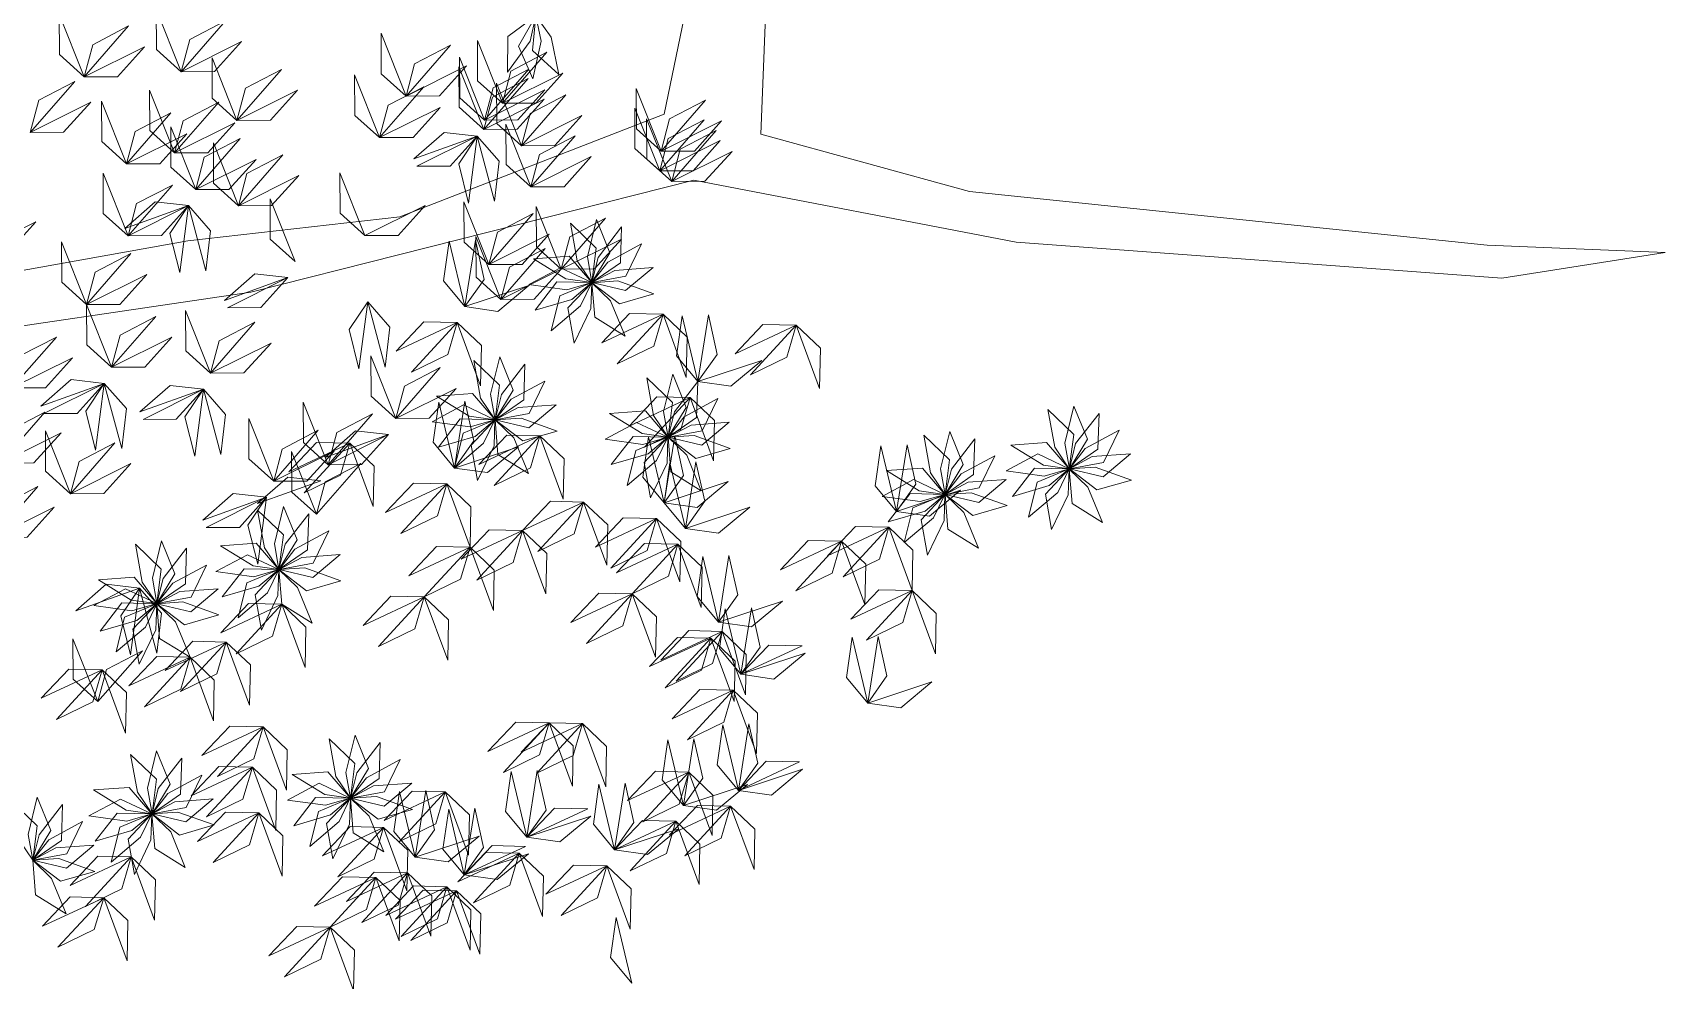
# Model space of a CAD drawing. Header units: millimetres. Extents: x 930 to 6336, y 2219 to 4338.
# Drawn here: x 4491.6 to 4636.7, y 4094.2 to 4178.4 of the extents above; entities that cross this region are included whole.
import ezdxf

# ---------------------------------------------------------------- set-up
doc = ezdxf.new("R2010")
doc.units = ezdxf.units.MM
doc.layers.add('piante', color=102, linetype='Continuous', lineweight=18)

msp = doc.modelspace()

# ---------------------------------------------------------------- linework, layer by layer
at = {"layer": 'piante', "linetype": 'Continuous', "lineweight": 0}
msp.add_lwpolyline([(4480.51, 4150.82), (4511, 4155.34), (4550.37, 4165.27), (4579, 4159.77), (4622.16, 4156.56), (4636.68, 4158.85), (4620.84, 4159.5), (4574.86, 4164.27), (4556.31, 4169.36), (4557.07, 4188.08), (4560.84, 4209.57), (4570.49, 4233.71), (4575.69, 4255.14), (4578.99, 4265.11), (4567.61, 4233.83), (4554.96, 4206.93), (4549.52, 4179.74), (4547.72, 4171.15), (4524.26, 4162.01), (4505.42, 4159.9), (4479.25, 4155.2)], dxfattribs=at)
at = {"layer": 'piante', "lineweight": 0}
for points in [[(4496.2, 4174.46), (4494, 4176.44), (4493.98, 4180.03), (4496.2, 4174.46)], [(4504.82, 4174.91), (4502.62, 4176.9), (4502.6, 4180.48), (4504.82, 4174.91)], [(4504.82, 4174.91), (4505.58, 4177.78), (4508.77, 4179.43), (4504.82, 4174.91)], [(4533.82, 4174.88), (4535.83, 4177.63), (4536.33, 4179.88), (4533.84, 4178.06), (4533.82, 4174.88)], [(4536.07, 4174.29), (4536.79, 4177.62), (4536.33, 4179.88), (4534.8, 4177.2), (4536.07, 4174.29)], [(4538.37, 4174.67), (4537.68, 4178), (4536.33, 4179.88), (4536.02, 4176.81), (4538.37, 4174.67)], [(4496.2, 4174.46), (4496.96, 4177.32), (4500.15, 4178.98), (4496.2, 4174.46)], [(4524.8, 4172.75), (4522.6, 4174.74), (4522.58, 4178.33), (4524.8, 4172.75)], [(4533.36, 4172.12), (4531.15, 4174.1), (4531.14, 4177.69), (4533.36, 4172.12)], [(4496.2, 4174.46), (4499.17, 4174.47), (4501.57, 4177.14), (4496.2, 4174.46)], [(4504.82, 4174.91), (4507.79, 4174.93), (4510.19, 4177.59), (4504.82, 4174.91)], [(4524.8, 4172.75), (4525.56, 4175.62), (4528.74, 4177.27), (4524.8, 4172.75)], [(4533.36, 4172.12), (4534.12, 4174.98), (4537.3, 4176.64), (4533.36, 4172.12)], [(4509.78, 4170.59), (4507.58, 4172.57), (4507.56, 4176.16), (4509.78, 4170.59)], [(4509.78, 4170.59), (4510.54, 4173.45), (4513.73, 4175.11), (4509.78, 4170.59)], [(4524.8, 4172.75), (4527.77, 4172.77), (4530.17, 4175.44), (4524.8, 4172.75)], [(4531.71, 4169.78), (4529.51, 4171.77), (4529.49, 4175.36), (4531.71, 4169.78)], [(4531.77, 4170.62), (4529.57, 4172.61), (4529.55, 4176.2), (4531.77, 4170.62)], [(4531.77, 4170.62), (4532.53, 4173.49), (4535.71, 4175.14), (4531.77, 4170.62)], [(4533.36, 4172.12), (4536.32, 4172.13), (4538.72, 4174.8), (4533.36, 4172.12)], [(4491.41, 4169.53), (4492.17, 4172.39), (4495.36, 4174.05), (4491.41, 4169.53)], [(4522.45, 4169.06), (4520.25, 4171.04), (4520.23, 4174.63), (4522.45, 4169.06)], [(4522.45, 4169.06), (4523.21, 4171.93), (4526.39, 4173.58), (4522.45, 4169.06)], [(4531.71, 4169.78), (4532.47, 4172.65), (4535.65, 4174.3), (4531.71, 4169.78)], [(4531.77, 4170.62), (4534.74, 4170.64), (4537.14, 4173.31), (4531.77, 4170.62)], [(4535.06, 4168.34), (4532.86, 4170.32), (4532.84, 4173.91), (4535.06, 4168.34)], [(4547.47, 4167.86), (4545.26, 4169.84), (4545.25, 4173.43), (4547.47, 4167.86)], [(4491.41, 4169.53), (4494.38, 4169.54), (4496.78, 4172.21), (4491.41, 4169.53)], [(4499.97, 4166.73), (4497.76, 4168.71), (4497.74, 4172.3), (4499.97, 4166.73)], [(4504.23, 4167.7), (4502.03, 4169.68), (4502.01, 4173.27), (4504.23, 4167.7)], [(4504.23, 4167.7), (4504.99, 4170.56), (4508.17, 4172.22), (4504.23, 4167.7)], [(4509.78, 4170.59), (4512.75, 4170.6), (4515.15, 4173.27), (4509.78, 4170.59)], [(4531.71, 4169.78), (4534.68, 4169.8), (4537.08, 4172.47), (4531.71, 4169.78)], [(4535.06, 4168.34), (4535.82, 4171.21), (4539, 4172.86), (4535.06, 4168.34)], [(4547.47, 4167.86), (4548.22, 4170.72), (4551.41, 4172.38), (4547.47, 4167.86)], [(4499.97, 4166.73), (4500.72, 4169.59), (4503.91, 4171.25), (4499.97, 4166.73)], [(4522.45, 4169.06), (4525.42, 4169.08), (4527.82, 4171.74), (4522.45, 4169.06)], [(4535.06, 4168.34), (4538.03, 4168.35), (4540.43, 4171.02), (4535.06, 4168.34)], [(4547.34, 4166.11), (4545.14, 4168.09), (4545.12, 4171.68), (4547.34, 4166.11)], [(4548.4, 4165.16), (4546.19, 4167.14), (4546.17, 4170.73), (4548.4, 4165.16)], [(4547.34, 4166.11), (4548.1, 4168.98), (4551.28, 4170.63), (4547.34, 4166.11)], [(4547.47, 4167.86), (4550.43, 4167.87), (4552.83, 4170.54), (4547.47, 4167.86)], [(4499.97, 4166.73), (4502.93, 4166.74), (4505.33, 4169.41), (4499.97, 4166.73)], [(4506.11, 4164.45), (4503.91, 4166.43), (4503.89, 4170.02), (4506.11, 4164.45)], [(4504.23, 4167.7), (4507.19, 4167.71), (4509.6, 4170.38), (4504.23, 4167.7)], [(4506.11, 4164.45), (4506.87, 4167.31), (4510.05, 4168.97), (4506.11, 4164.45)], [(4531.13, 4169.19), (4528.18, 4169.53), (4525.48, 4167.17), (4531.13, 4169.19)], [(4525.76, 4166.51), (4528.73, 4166.53), (4531.13, 4169.19), (4525.76, 4166.51)], [(4531.13, 4169.19), (4529.48, 4166.73), (4530.35, 4163.25), (4531.13, 4169.19)], [(4531.13, 4169.19), (4533.08, 4166.96), (4532.67, 4163.4), (4531.13, 4169.19)], [(4535.89, 4164.69), (4533.69, 4166.67), (4533.67, 4170.26), (4535.89, 4164.69)], [(4535.89, 4164.69), (4536.65, 4167.55), (4539.83, 4169.21), (4535.89, 4164.69)], [(4548.4, 4165.16), (4549.15, 4168.03), (4552.34, 4169.68), (4548.4, 4165.16)], [(4509.9, 4163.01), (4507.69, 4165), (4507.68, 4168.59), (4509.9, 4163.01)], [(4509.9, 4163.01), (4510.65, 4165.88), (4513.84, 4167.53), (4509.9, 4163.01)], [(4547.34, 4166.11), (4550.3, 4166.12), (4552.7, 4168.79), (4547.34, 4166.11)], [(4548.4, 4165.16), (4551.36, 4165.18), (4553.76, 4167.84), (4548.4, 4165.16)], [(4506.11, 4164.45), (4509.07, 4164.46), (4511.47, 4167.13), (4506.11, 4164.45)], [(4535.89, 4164.69), (4538.85, 4164.7), (4541.25, 4167.37), (4535.89, 4164.69)], [(4500.1, 4160.33), (4497.9, 4162.32), (4497.88, 4165.91), (4500.1, 4160.33)], [(4500.1, 4160.33), (4500.86, 4163.2), (4504.04, 4164.85), (4500.1, 4160.33)], [(4509.9, 4163.01), (4512.86, 4163.03), (4515.26, 4165.7), (4509.9, 4163.01)], [(4521.15, 4160.36), (4518.94, 4162.34), (4518.92, 4165.93), (4521.15, 4160.36)], [(4505.46, 4163.02), (4502.52, 4163.36), (4499.82, 4160.99), (4505.46, 4163.02)], [(4514.95, 4158.06), (4512.74, 4160.04), (4512.73, 4163.63), (4514.95, 4158.06)], [(4532.16, 4157.79), (4529.96, 4159.77), (4529.94, 4163.36), (4532.16, 4157.79)], [(4500.1, 4160.33), (4503.06, 4160.35), (4505.46, 4163.02), (4500.1, 4160.33)], [(4500.1, 4160.33), (4503.06, 4160.35), (4505.46, 4163.02), (4500.1, 4160.33)], [(4505.46, 4163.02), (4503.82, 4160.55), (4504.69, 4157.07), (4505.46, 4163.02)], [(4505.46, 4163.02), (4507.42, 4160.78), (4507.01, 4157.22), (4505.46, 4163.02)], [(4521.15, 4160.36), (4524.11, 4160.37), (4526.51, 4163.04), (4521.15, 4160.36)], [(4532.16, 4157.79), (4532.92, 4160.65), (4536.1, 4162.31), (4532.16, 4157.79)], [(4538.59, 4157.37), (4536.38, 4159.36), (4536.36, 4162.94), (4538.59, 4157.37)], [(4538.59, 4157.37), (4539.34, 4160.24), (4542.53, 4161.89), (4538.59, 4157.37)], [(4541.71, 4161.77), (4540.91, 4158.46), (4541.31, 4156.19), (4542.91, 4158.82), (4541.71, 4161.77)], [(4486.53, 4158.9), (4489.5, 4158.91), (4491.9, 4161.58), (4486.53, 4158.9)], [(4533.22, 4154.69), (4531.02, 4156.67), (4531, 4160.26), (4533.22, 4154.69)], [(4532.16, 4157.79), (4535.12, 4157.8), (4537.53, 4160.47), (4532.16, 4157.79)], [(4539.4, 4161.45), (4540.01, 4158.1), (4541.31, 4156.19), (4541.7, 4159.25), (4539.4, 4161.45)], [(4543.95, 4161.12), (4541.87, 4158.42), (4541.31, 4156.19), (4543.85, 4157.94), (4543.95, 4161.12)], [(4496.42, 4154.23), (4494.22, 4156.21), (4494.2, 4159.8), (4496.42, 4154.23)], [(4530.03, 4154.04), (4528.13, 4156.32), (4528.64, 4159.87), (4530.03, 4154.04)], [(4530.03, 4154.04), (4531.74, 4156.46), (4530.96, 4159.96), (4530.03, 4154.04)], [(4533.22, 4154.69), (4533.98, 4157.56), (4537.16, 4159.21), (4533.22, 4154.69)], [(4538.59, 4157.37), (4541.55, 4157.39), (4543.95, 4160.05), (4538.59, 4157.37)], [(4545.73, 4159.62), (4542.73, 4158), (4541.31, 4156.18), (4544.34, 4156.75), (4545.73, 4159.62)], [(4496.42, 4154.23), (4497.18, 4157.09), (4500.36, 4158.75), (4496.42, 4154.23)], [(4533.22, 4154.69), (4536.18, 4154.71), (4538.59, 4157.37), (4533.22, 4154.69)], [(4535.7, 4156), (4539.08, 4155.54), (4541.3, 4156.18), (4538.51, 4157.5), (4535.7, 4156)], [(4536.11, 4158.3), (4539.01, 4156.5), (4541.3, 4156.19), (4539.29, 4158.53), (4536.11, 4158.3)], [(4546.75, 4157.52), (4543.35, 4157.26), (4541.31, 4156.18), (4544.31, 4155.47), (4546.75, 4157.52)], [(4496.42, 4154.23), (4499.38, 4154.24), (4501.78, 4156.91), (4496.42, 4154.23)], [(4514.3, 4156.63), (4511.36, 4156.97), (4508.66, 4154.6), (4514.3, 4156.63)], [(4508.94, 4153.94), (4511.9, 4153.96), (4514.3, 4156.63), (4508.94, 4153.94)], [(4530.03, 4154.04), (4532.96, 4153.62), (4535.72, 4155.91), (4530.03, 4154.04)], [(4536.26, 4153.74), (4539.53, 4154.69), (4541.3, 4156.18), (4538.21, 4156.25), (4536.26, 4153.74)], [(4537.69, 4151.9), (4540.29, 4154.1), (4541.3, 4156.18), (4538.45, 4154.99), (4537.69, 4151.9)], [(4539.74, 4150.8), (4541.22, 4153.87), (4541.3, 4156.17), (4539.18, 4153.93), (4539.74, 4150.8)], [(4546.82, 4155.19), (4543.61, 4156.34), (4541.31, 4156.17), (4543.76, 4154.3), (4546.82, 4155.19)], [(4544.26, 4151.42), (4542.97, 4154.57), (4541.31, 4156.17), (4541.56, 4153.1), (4544.26, 4151.42)], [(4521.4, 4154.47), (4519.75, 4152), (4520.62, 4148.52), (4521.4, 4154.47)], [(4521.4, 4154.47), (4523.35, 4152.23), (4522.94, 4148.67), (4521.4, 4154.47)], [(4498.64, 4148.65), (4496.44, 4150.64), (4496.42, 4154.23), (4498.64, 4148.65)], [(4498.64, 4148.65), (4499.4, 4151.52), (4502.58, 4153.17), (4498.64, 4148.65)], [(4507.44, 4148.13), (4505.24, 4150.11), (4505.22, 4153.7), (4507.44, 4148.13)], [(4547.63, 4153.37), (4544.66, 4153.43), (4542.19, 4150.83), (4547.63, 4153.37)], [(4547.63, 4153.37), (4546.8, 4150.52), (4543.57, 4148.96), (4547.63, 4153.37)], [(4547.63, 4153.37), (4549.78, 4151.33), (4549.7, 4147.74), (4547.63, 4153.37)], [(4550.73, 4147.38), (4548.83, 4149.66), (4549.34, 4153.22), (4550.73, 4147.38)], [(4550.73, 4147.38), (4552.44, 4149.8), (4551.66, 4153.3), (4550.73, 4147.38)], [(4507.44, 4148.13), (4508.2, 4151), (4511.38, 4152.65), (4507.44, 4148.13)], [(4529.34, 4152.62), (4526.38, 4152.69), (4523.91, 4150.09), (4529.34, 4152.62)], [(4529.34, 4152.62), (4528.51, 4149.78), (4525.28, 4148.21), (4529.34, 4152.62)], [(4529.34, 4152.62), (4531.49, 4150.58), (4531.42, 4147), (4529.34, 4152.62)], [(4559.46, 4152.39), (4556.5, 4152.45), (4554.03, 4149.85), (4559.46, 4152.39)], [(4559.46, 4152.39), (4558.63, 4149.54), (4555.4, 4147.97), (4559.46, 4152.39)], [(4559.46, 4152.39), (4561.61, 4150.35), (4561.53, 4146.76), (4559.46, 4152.39)], [(4489.79, 4146.82), (4490.55, 4149.69), (4493.74, 4151.34), (4489.79, 4146.82)], [(4498.64, 4148.65), (4501.6, 4148.67), (4504, 4151.34), (4498.64, 4148.65)], [(4507.44, 4148.13), (4510.4, 4148.15), (4512.81, 4150.81), (4507.44, 4148.13)], [(4489.79, 4146.82), (4492.76, 4146.84), (4495.16, 4149.5), (4489.79, 4146.82)], [(4523.89, 4144.1), (4521.69, 4146.09), (4521.67, 4149.67), (4523.89, 4144.1)], [(4530.81, 4149.26), (4531.42, 4145.9), (4532.71, 4143.99), (4533.1, 4147.05), (4530.81, 4149.26)], [(4533.12, 4149.58), (4532.31, 4146.26), (4532.72, 4143.99), (4534.32, 4146.63), (4533.12, 4149.58)], [(4535.36, 4148.93), (4533.27, 4146.23), (4532.72, 4143.99), (4535.25, 4145.75), (4535.36, 4148.93)], [(4550.73, 4147.38), (4553.66, 4146.96), (4556.42, 4149.25), (4550.73, 4147.38)], [(4497.99, 4147.22), (4495.05, 4147.56), (4492.35, 4145.2), (4497.99, 4147.22)], [(4492.63, 4144.54), (4495.59, 4144.56), (4497.99, 4147.22), (4492.63, 4144.54)], [(4497.99, 4147.22), (4496.35, 4144.76), (4497.22, 4141.28), (4497.99, 4147.22)], [(4497.99, 4147.22), (4499.95, 4144.99), (4499.54, 4141.43), (4497.99, 4147.22)], [(4523.89, 4144.1), (4524.65, 4146.97), (4527.83, 4148.62), (4523.89, 4144.1)], [(4537.14, 4147.42), (4534.14, 4145.81), (4532.72, 4143.99), (4535.75, 4144.56), (4537.14, 4147.42)], [(4546.18, 4147.71), (4546.79, 4144.36), (4548.08, 4142.45), (4548.47, 4145.51), (4546.18, 4147.71)], [(4548.49, 4148.03), (4547.68, 4144.72), (4548.08, 4142.45), (4549.69, 4145.08), (4548.49, 4148.03)], [(4550.73, 4147.38), (4548.64, 4144.68), (4548.09, 4142.44), (4550.62, 4144.2), (4550.73, 4147.38)], [(4506.8, 4146.7), (4503.85, 4147.04), (4501.15, 4144.68), (4506.8, 4146.7)], [(4501.43, 4144.02), (4504.39, 4144.04), (4506.8, 4146.7), (4501.43, 4144.02)], [(4506.8, 4146.7), (4505.15, 4144.24), (4506.02, 4140.76), (4506.8, 4146.7)], [(4506.8, 4146.7), (4508.75, 4144.47), (4508.34, 4140.91), (4506.8, 4146.7)], [(4523.89, 4144.1), (4526.86, 4144.12), (4529.26, 4146.78), (4523.89, 4144.1)], [(4527.52, 4146.1), (4530.42, 4144.31), (4532.71, 4143.99), (4530.69, 4146.33), (4527.52, 4146.1)], [(4550.04, 4145.97), (4547.08, 4146.03), (4544.61, 4143.43), (4550.04, 4145.97)], [(4550.04, 4145.97), (4549.21, 4143.12), (4545.98, 4141.55), (4550.04, 4145.97)], [(4552.51, 4145.88), (4549.5, 4144.26), (4548.09, 4142.44), (4551.12, 4143.01), (4552.51, 4145.88)], [(4550.04, 4145.97), (4552.19, 4143.93), (4552.12, 4140.34), (4550.04, 4145.97)], [(4488.78, 4140.14), (4489.54, 4143.01), (4492.72, 4144.66), (4488.78, 4140.14)], [(4517.88, 4139.99), (4515.68, 4141.97), (4515.66, 4145.56), (4517.88, 4139.99)], [(4517.88, 4139.99), (4518.64, 4142.86), (4521.82, 4144.51), (4517.88, 4139.99)], [(4527.11, 4143.81), (4530.49, 4143.35), (4532.7, 4143.99), (4529.91, 4145.31), (4527.11, 4143.81)], [(4529.1, 4139.7), (4527.2, 4141.99), (4527.71, 4145.54), (4529.1, 4139.7)], [(4529.1, 4139.7), (4530.81, 4142.12), (4530.03, 4145.63), (4529.1, 4139.7)], [(4538.15, 4145.32), (4534.75, 4145.07), (4532.72, 4143.98), (4535.72, 4143.27), (4538.15, 4145.32)], [(4542.89, 4144.55), (4545.79, 4142.76), (4548.07, 4142.45), (4546.06, 4144.79), (4542.89, 4144.55)], [(4581.82, 4144.9), (4582.43, 4141.54), (4583.72, 4139.63), (4584.12, 4142.69), (4581.82, 4144.9)], [(4584.13, 4145.21), (4583.32, 4141.9), (4583.73, 4139.63), (4585.33, 4142.27), (4584.13, 4145.21)], [(4586.37, 4144.56), (4584.28, 4141.87), (4583.73, 4139.63), (4586.27, 4141.38), (4586.37, 4144.56)], [(4494.99, 4137.42), (4492.78, 4139.41), (4492.77, 4143), (4494.99, 4137.42)], [(4513.04, 4138.53), (4510.84, 4140.51), (4510.82, 4144.1), (4513.04, 4138.53)], [(4513.04, 4138.53), (4513.8, 4141.39), (4516.98, 4143.05), (4513.04, 4138.53)], [(4523.25, 4142.67), (4520.3, 4143.01), (4517.6, 4140.65), (4523.25, 4142.67)], [(4527.67, 4141.54), (4530.94, 4142.5), (4532.7, 4143.99), (4529.62, 4144.06), (4527.67, 4141.54)], [(4529.1, 4139.7), (4531.69, 4141.91), (4532.7, 4143.98), (4529.86, 4142.79), (4529.1, 4139.7)], [(4531.15, 4138.6), (4532.63, 4141.67), (4532.7, 4143.98), (4530.59, 4141.73), (4531.15, 4138.6)], [(4535.67, 4139.22), (4534.37, 4142.38), (4532.71, 4143.98), (4532.96, 4140.9), (4535.67, 4139.22)], [(4538.23, 4142.99), (4535.02, 4144.14), (4532.72, 4143.98), (4535.17, 4142.11), (4538.23, 4142.99)], [(4542.48, 4142.26), (4545.85, 4141.8), (4548.07, 4142.44), (4545.28, 4143.76), (4542.48, 4142.26)], [(4553.52, 4143.78), (4550.12, 4143.52), (4548.09, 4142.44), (4551.09, 4141.73), (4553.52, 4143.78)], [(4573.1, 4142.95), (4572.29, 4139.63), (4572.69, 4137.36), (4574.3, 4140), (4573.1, 4142.95)], [(4588.15, 4143.06), (4585.15, 4141.44), (4583.73, 4139.62), (4586.76, 4140.2), (4588.15, 4143.06)], [(4488.78, 4140.14), (4491.74, 4140.16), (4494.15, 4142.82), (4488.78, 4140.14)], [(4494.99, 4137.42), (4495.75, 4140.29), (4498.93, 4141.94), (4494.99, 4137.42)], [(4519.81, 4141.91), (4516.85, 4141.97), (4514.38, 4139.37), (4519.81, 4141.91)], [(4519.81, 4141.91), (4518.98, 4139.06), (4515.75, 4137.49), (4519.81, 4141.91)], [(4517.88, 4139.99), (4520.85, 4140.01), (4523.25, 4142.67), (4517.88, 4139.99)], [(4519.81, 4141.91), (4521.96, 4139.87), (4521.88, 4136.28), (4519.81, 4141.91)], [(4529.1, 4139.7), (4532.03, 4139.29), (4534.79, 4141.58), (4529.1, 4139.7)], [(4536.7, 4142.55), (4533.74, 4142.62), (4531.27, 4140.01), (4536.7, 4142.55)], [(4536.7, 4142.55), (4535.87, 4139.71), (4532.64, 4138.14), (4536.7, 4142.55)], [(4536.7, 4142.55), (4538.85, 4140.51), (4538.77, 4136.92), (4536.7, 4142.55)], [(4543.03, 4140), (4546.31, 4140.95), (4548.07, 4142.44), (4544.99, 4142.51), (4543.03, 4140)], [(4544.46, 4138.16), (4547.06, 4140.36), (4548.07, 4142.44), (4545.22, 4141.25), (4544.46, 4138.16)], [(4547.74, 4136.62), (4545.84, 4138.9), (4546.35, 4142.46), (4547.74, 4136.62)], [(4546.52, 4137.06), (4548, 4140.13), (4548.07, 4142.43), (4545.96, 4140.19), (4546.52, 4137.06)], [(4547.74, 4136.62), (4549.45, 4139.04), (4548.67, 4142.55), (4547.74, 4136.62)], [(4551.03, 4137.68), (4549.74, 4140.83), (4548.08, 4142.43), (4548.33, 4139.36), (4551.03, 4137.68)], [(4553.6, 4141.45), (4550.39, 4142.6), (4548.09, 4142.43), (4550.54, 4140.56), (4553.6, 4141.45)], [(4568.37, 4135.85), (4566.48, 4138.13), (4566.98, 4141.68), (4568.37, 4135.85)], [(4568.37, 4135.85), (4570.08, 4138.27), (4569.31, 4141.77), (4568.37, 4135.85)], [(4570.79, 4142.63), (4571.4, 4139.27), (4572.69, 4137.36), (4573.08, 4140.42), (4570.79, 4142.63)], [(4575.34, 4142.3), (4573.25, 4139.6), (4572.7, 4137.36), (4575.23, 4139.12), (4575.34, 4142.3)], [(4578.53, 4141.74), (4581.43, 4139.95), (4583.72, 4139.63), (4581.7, 4141.97), (4578.53, 4141.74)], [(4494.99, 4137.42), (4497.95, 4137.44), (4500.35, 4140.11), (4494.99, 4137.42)], [(4513.04, 4138.53), (4516, 4138.54), (4518.4, 4141.21), (4513.04, 4138.53)], [(4516.85, 4135.59), (4514.64, 4137.57), (4514.63, 4141.16), (4516.85, 4135.59)], [(4516.85, 4135.59), (4517.61, 4138.46), (4520.79, 4140.11), (4516.85, 4135.59)], [(4549.63, 4134.34), (4547.74, 4136.62), (4548.24, 4140.17), (4549.63, 4134.34)], [(4549.63, 4134.34), (4551.34, 4136.76), (4550.56, 4140.26), (4549.63, 4134.34)], [(4577.12, 4140.79), (4574.12, 4139.18), (4572.7, 4137.36), (4575.73, 4137.93), (4577.12, 4140.79)], [(4578.12, 4139.44), (4581.5, 4138.99), (4583.71, 4139.63), (4580.93, 4140.95), (4578.12, 4139.44)], [(4589.16, 4140.96), (4585.77, 4140.71), (4583.73, 4139.62), (4586.73, 4138.91), (4589.16, 4140.96)], [(4517.24, 4138.56), (4514.29, 4138.9), (4511.59, 4136.54), (4517.24, 4138.56)], [(4547.74, 4136.62), (4550.67, 4136.2), (4553.43, 4138.49), (4547.74, 4136.62)], [(4567.09, 4137.18), (4570.47, 4136.72), (4572.68, 4137.36), (4569.89, 4138.68), (4567.09, 4137.18)], [(4567.5, 4139.47), (4570.4, 4137.68), (4572.68, 4137.36), (4570.67, 4139.7), (4567.5, 4139.47)], [(4578.13, 4138.69), (4574.73, 4138.44), (4572.7, 4137.35), (4575.7, 4136.64), (4578.13, 4138.69)], [(4578.68, 4137.18), (4581.95, 4138.14), (4583.71, 4139.62), (4580.63, 4139.69), (4578.68, 4137.18)], [(4580.11, 4135.34), (4582.71, 4137.54), (4583.71, 4139.62), (4580.87, 4138.43), (4580.11, 4135.34)], [(4582.16, 4134.24), (4583.64, 4137.31), (4583.72, 4139.62), (4581.6, 4137.37), (4582.16, 4134.24)], [(4586.68, 4134.86), (4585.38, 4138.01), (4583.72, 4139.61), (4583.97, 4136.54), (4586.68, 4134.86)], [(4589.24, 4138.63), (4586.03, 4139.78), (4583.73, 4139.62), (4586.18, 4137.75), (4589.24, 4138.63)], [(4488.16, 4133.54), (4488.92, 4136.4), (4492.1, 4138.06), (4488.16, 4133.54)], [(4512.39, 4137.1), (4509.45, 4137.44), (4506.75, 4135.07), (4512.39, 4137.1)], [(4507.03, 4134.41), (4509.99, 4134.43), (4512.39, 4137.1), (4507.03, 4134.41)], [(4512.39, 4137.1), (4510.75, 4134.63), (4511.62, 4131.15), (4512.39, 4137.1)], [(4528.41, 4138.29), (4525.45, 4138.36), (4522.98, 4135.75), (4528.41, 4138.29)], [(4528.41, 4138.29), (4527.58, 4135.45), (4524.35, 4133.88), (4528.41, 4138.29)], [(4528.41, 4138.29), (4530.56, 4136.25), (4530.49, 4132.66), (4528.41, 4138.29)], [(4567.64, 4134.91), (4570.92, 4135.87), (4572.68, 4137.36), (4569.6, 4137.43), (4567.64, 4134.91)], [(4568.37, 4135.85), (4571.31, 4135.43), (4574.07, 4137.72), (4568.37, 4135.85)], [(4569.07, 4133.07), (4571.67, 4135.28), (4572.68, 4137.35), (4569.84, 4136.16), (4569.07, 4133.07)], [(4571.13, 4131.97), (4572.61, 4135.04), (4572.68, 4137.35), (4570.57, 4135.1), (4571.13, 4131.97)], [(4575.65, 4132.59), (4574.35, 4135.75), (4572.69, 4137.35), (4572.94, 4134.27), (4575.65, 4132.59)], [(4578.21, 4136.37), (4575, 4137.51), (4572.7, 4137.35), (4575.15, 4135.48), (4578.21, 4136.37)], [(4488.16, 4133.54), (4491.13, 4133.55), (4493.53, 4136.22), (4488.16, 4133.54)], [(4511.61, 4135.95), (4512.22, 4132.6), (4513.51, 4130.69), (4513.9, 4133.75), (4511.61, 4135.95)], [(4513.92, 4136.27), (4513.11, 4132.96), (4513.51, 4130.69), (4515.12, 4133.32), (4513.92, 4136.27)], [(4516.15, 4135.62), (4514.07, 4132.92), (4513.51, 4130.68), (4516.05, 4132.44), (4516.15, 4135.62)], [(4540.58, 4136.68), (4537.62, 4136.75), (4535.15, 4134.15), (4540.58, 4136.68)], [(4540.58, 4136.68), (4539.75, 4133.84), (4536.52, 4132.27), (4540.58, 4136.68)], [(4540.58, 4136.68), (4542.73, 4134.64), (4542.65, 4131.06), (4540.58, 4136.68)], [(4549.63, 4134.34), (4552.56, 4133.92), (4555.33, 4136.21), (4549.63, 4134.34)], [(4535.15, 4134.15), (4532.18, 4134.21), (4529.71, 4131.61), (4535.15, 4134.15)], [(4535.15, 4134.15), (4534.31, 4131.3), (4531.09, 4129.73), (4535.15, 4134.15)], [(4535.15, 4134.15), (4537.3, 4132.11), (4537.22, 4128.52), (4535.15, 4134.15)], [(4547.05, 4135.21), (4544.09, 4135.27), (4541.62, 4132.67), (4547.05, 4135.21)], [(4547.05, 4135.21), (4546.22, 4132.37), (4542.99, 4130.8), (4547.05, 4135.21)], [(4547.05, 4135.21), (4549.2, 4133.17), (4549.13, 4129.58), (4547.05, 4135.21)], [(4567.69, 4134.44), (4564.72, 4134.5), (4562.25, 4131.9), (4567.69, 4134.44)], [(4567.69, 4134.44), (4566.86, 4131.59), (4563.63, 4130.02), (4567.69, 4134.44)], [(4567.69, 4134.44), (4569.84, 4132.4), (4569.76, 4128.81), (4567.69, 4134.44)], [(4500.76, 4132.92), (4501.36, 4129.56), (4502.66, 4127.65), (4503.05, 4130.71), (4500.76, 4132.92)], [(4503.06, 4133.23), (4502.26, 4129.92), (4502.66, 4127.65), (4504.26, 4130.29), (4503.06, 4133.23)], [(4508.32, 4132.79), (4511.22, 4131), (4513.5, 4130.69), (4511.49, 4133.02), (4508.32, 4132.79)], [(4517.93, 4134.12), (4514.93, 4132.5), (4513.52, 4130.68), (4516.55, 4131.25), (4517.93, 4134.12)], [(4530.49, 4132.66), (4527.52, 4132.73), (4525.05, 4130.12), (4530.49, 4132.66)], [(4548.95, 4132.93), (4545.98, 4132.99), (4543.51, 4130.39), (4548.95, 4132.93)], [(4548.95, 4132.93), (4548.11, 4130.08), (4544.88, 4128.51), (4548.95, 4132.93)], [(4548.95, 4132.93), (4551.1, 4130.89), (4551.02, 4127.3), (4548.95, 4132.93)], [(4563.49, 4133.2), (4560.53, 4133.26), (4558.06, 4130.66), (4563.49, 4133.2)], [(4563.49, 4133.2), (4562.66, 4130.35), (4559.43, 4128.79), (4563.49, 4133.2)], [(4563.49, 4133.2), (4565.64, 4131.16), (4565.56, 4127.57), (4563.49, 4133.2)], [(4505.3, 4132.59), (4503.22, 4129.89), (4502.66, 4127.65), (4505.2, 4129.41), (4505.3, 4132.59)], [(4507.91, 4130.5), (4511.28, 4130.04), (4513.5, 4130.68), (4510.71, 4132), (4507.91, 4130.5)], [(4518.95, 4132.02), (4515.55, 4131.76), (4513.52, 4130.68), (4516.52, 4129.97), (4518.95, 4132.02)], [(4530.49, 4132.66), (4529.65, 4129.82), (4526.42, 4128.25), (4530.49, 4132.66)], [(4530.49, 4132.66), (4532.64, 4130.62), (4532.56, 4127.03), (4530.49, 4132.66)], [(4552.56, 4126), (4550.67, 4128.28), (4551.17, 4131.84), (4552.56, 4126)], [(4552.56, 4126), (4554.27, 4128.42), (4553.49, 4131.93), (4552.56, 4126)], [(4497.47, 4129.76), (4500.37, 4127.97), (4502.65, 4127.65), (4500.64, 4129.99), (4497.47, 4129.76)], [(4507.08, 4131.08), (4504.08, 4129.47), (4502.66, 4127.65), (4505.7, 4128.22), (4507.08, 4131.08)], [(4508.46, 4128.24), (4511.73, 4129.19), (4513.5, 4130.68), (4510.41, 4130.75), (4508.46, 4128.24)], [(4509.89, 4126.4), (4512.49, 4128.6), (4513.5, 4130.68), (4510.65, 4129.49), (4509.89, 4126.4)], [(4511.95, 4125.3), (4513.42, 4128.37), (4513.5, 4130.67), (4511.39, 4128.43), (4511.95, 4125.3)], [(4519.02, 4129.69), (4515.82, 4130.84), (4513.51, 4130.67), (4515.97, 4128.8), (4519.02, 4129.69)], [(4516.46, 4125.92), (4515.17, 4129.07), (4513.51, 4130.67), (4513.76, 4127.6), (4516.46, 4125.92)], [(4501.11, 4129.03), (4498.16, 4129.37), (4495.46, 4127.01), (4501.11, 4129.03)], [(4497.05, 4127.47), (4500.43, 4127.01), (4502.65, 4127.65), (4499.86, 4128.97), (4497.05, 4127.47)], [(4501.11, 4129.03), (4499.46, 4126.57), (4500.33, 4123.09), (4501.11, 4129.03)], [(4501.11, 4129.03), (4503.06, 4126.8), (4502.65, 4123.24), (4501.11, 4129.03)], [(4508.1, 4128.98), (4504.7, 4128.73), (4502.66, 4127.64), (4505.67, 4126.93), (4508.1, 4128.98)], [(4544.88, 4128.51), (4541.92, 4128.58), (4539.45, 4125.98), (4544.88, 4128.51)], [(4544.88, 4128.51), (4544.05, 4125.67), (4540.82, 4124.1), (4544.88, 4128.51)], [(4544.88, 4128.51), (4547.04, 4126.47), (4546.96, 4122.89), (4544.88, 4128.51)], [(4569.76, 4128.81), (4566.8, 4128.87), (4564.33, 4126.27), (4569.76, 4128.81)], [(4569.76, 4128.81), (4568.93, 4125.96), (4565.7, 4124.39), (4569.76, 4128.81)], [(4569.76, 4128.81), (4571.91, 4126.77), (4571.83, 4123.18), (4569.76, 4128.81)], [(4497.61, 4125.2), (4500.88, 4126.16), (4502.65, 4127.64), (4499.56, 4127.72), (4497.61, 4125.2)], [(4499.04, 4123.36), (4501.64, 4125.57), (4502.65, 4127.64), (4499.8, 4126.45), (4499.04, 4123.36)], [(4501.09, 4122.26), (4502.57, 4125.33), (4502.65, 4127.64), (4500.53, 4125.39), (4501.09, 4122.26)], [(4508.17, 4126.65), (4504.96, 4127.8), (4502.66, 4127.64), (4505.12, 4125.77), (4508.17, 4126.65)], [(4505.61, 4122.88), (4504.32, 4126.04), (4502.66, 4127.64), (4502.91, 4124.56), (4505.61, 4122.88)], [(4513.76, 4127.6), (4510.8, 4127.66), (4508.33, 4125.06), (4513.76, 4127.6)], [(4513.76, 4127.6), (4512.93, 4124.75), (4509.7, 4123.18), (4513.76, 4127.6)], [(4513.76, 4127.6), (4515.91, 4125.56), (4515.83, 4121.97), (4513.76, 4127.6)], [(4526.42, 4128.25), (4523.46, 4128.31), (4520.99, 4125.71), (4526.42, 4128.25)], [(4526.42, 4128.25), (4525.59, 4125.4), (4522.36, 4123.83), (4526.42, 4128.25)], [(4526.42, 4128.25), (4528.57, 4126.21), (4528.5, 4122.62), (4526.42, 4128.25)], [(4552.56, 4126), (4555.49, 4125.58), (4558.26, 4127.87), (4552.56, 4126)], [(4554.55, 4121.37), (4552.66, 4123.65), (4553.16, 4127.2), (4554.55, 4121.37)], [(4554.55, 4121.37), (4556.26, 4123.79), (4555.49, 4127.29), (4554.55, 4121.37)], [(4497.43, 4118.94), (4495.23, 4120.93), (4495.21, 4124.52), (4497.43, 4118.94)], [(4508.83, 4124.24), (4505.87, 4124.31), (4503.4, 4121.71), (4508.83, 4124.24)], [(4508.83, 4124.24), (4508, 4121.4), (4504.77, 4119.83), (4508.83, 4124.24)], [(4508.83, 4124.24), (4510.98, 4122.2), (4510.9, 4118.62), (4508.83, 4124.24)], [(4551.88, 4124.59), (4548.91, 4124.65), (4546.44, 4122.05), (4551.88, 4124.59)], [(4552.88, 4125.18), (4549.91, 4125.25), (4547.44, 4122.64), (4552.88, 4125.18)], [(4551.88, 4124.59), (4551.04, 4121.74), (4547.81, 4120.18), (4551.88, 4124.59)], [(4552.88, 4125.18), (4552.04, 4122.34), (4548.81, 4120.77), (4552.88, 4125.18)], [(4551.88, 4124.59), (4554.03, 4122.55), (4553.95, 4118.96), (4551.88, 4124.59)], [(4552.88, 4125.18), (4555.03, 4123.14), (4554.95, 4119.55), (4552.88, 4125.18)], [(4565.82, 4118.82), (4563.93, 4121.1), (4564.44, 4124.66), (4565.82, 4118.82)], [(4565.82, 4118.82), (4567.53, 4121.24), (4566.76, 4124.74), (4565.82, 4118.82)], [(4497.43, 4118.94), (4498.19, 4121.81), (4501.38, 4123.46), (4497.43, 4118.94)], [(4505.61, 4122.88), (4502.65, 4122.95), (4500.18, 4120.34), (4505.61, 4122.88)], [(4505.61, 4122.88), (4504.78, 4120.04), (4501.55, 4118.47), (4505.61, 4122.88)], [(4505.61, 4122.88), (4507.76, 4120.84), (4507.68, 4117.25), (4505.61, 4122.88)], [(4559.98, 4123.9), (4557.02, 4123.97), (4554.55, 4121.37), (4559.98, 4123.9)], [(4554.55, 4121.37), (4557.48, 4120.95), (4560.25, 4123.24), (4554.55, 4121.37)], [(4497.81, 4121.78), (4494.85, 4121.84), (4492.38, 4119.24), (4497.81, 4121.78)], [(4497.81, 4121.78), (4496.98, 4118.93), (4493.75, 4117.36), (4497.81, 4121.78)], [(4497.81, 4121.78), (4499.96, 4119.74), (4499.88, 4116.15), (4497.81, 4121.78)], [(4553.87, 4119.95), (4550.9, 4120.02), (4548.43, 4117.42), (4553.87, 4119.95)], [(4553.87, 4119.95), (4553.03, 4117.11), (4549.81, 4115.54), (4553.87, 4119.95)], [(4553.87, 4119.95), (4556.02, 4117.91), (4555.94, 4114.33), (4553.87, 4119.95)], [(4565.82, 4118.82), (4568.76, 4118.4), (4571.52, 4120.69), (4565.82, 4118.82)], [(4512.1, 4116.7), (4509.14, 4116.77), (4506.67, 4114.17), (4512.1, 4116.7)], [(4537.51, 4117.06), (4534.54, 4117.13), (4532.07, 4114.52), (4537.51, 4117.06)], [(4537.51, 4117.06), (4536.67, 4114.22), (4533.45, 4112.65), (4537.51, 4117.06)], [(4540.47, 4117), (4537.51, 4117.06), (4535.04, 4114.46), (4540.47, 4117)], [(4540.47, 4117), (4539.64, 4114.15), (4536.41, 4112.58), (4540.47, 4117)], [(4537.51, 4117.06), (4539.66, 4115.02), (4539.58, 4111.43), (4537.51, 4117.06)], [(4540.47, 4117), (4542.62, 4114.96), (4542.54, 4111.37), (4540.47, 4117)], [(4554.33, 4111.06), (4552.43, 4113.34), (4552.94, 4116.89), (4554.33, 4111.06)], [(4554.33, 4111.06), (4556.04, 4113.48), (4555.26, 4116.98), (4554.33, 4111.06)], [(4512.1, 4116.7), (4511.27, 4113.86), (4508.04, 4112.29), (4512.1, 4116.7)], [(4512.1, 4116.7), (4514.25, 4114.66), (4514.18, 4111.08), (4512.1, 4116.7)], [(4517.96, 4115.64), (4518.57, 4112.28), (4519.86, 4110.37), (4520.26, 4113.43), (4517.96, 4115.64)], [(4520.27, 4115.95), (4519.46, 4112.64), (4519.87, 4110.37), (4521.47, 4113.01), (4520.27, 4115.95)], [(4522.51, 4115.3), (4520.42, 4112.61), (4519.87, 4110.37), (4522.41, 4112.12), (4522.51, 4115.3)], [(4549.45, 4109.72), (4547.55, 4112), (4548.06, 4115.56), (4549.45, 4109.72)], [(4549.45, 4109.72), (4551.16, 4112.14), (4550.38, 4115.65), (4549.45, 4109.72)], [(4500.32, 4114.24), (4500.93, 4110.89), (4502.23, 4108.98), (4502.62, 4112.04), (4500.32, 4114.24)], [(4502.63, 4114.56), (4501.82, 4111.25), (4502.23, 4108.98), (4503.83, 4111.61), (4502.63, 4114.56)], [(4504.87, 4113.91), (4502.79, 4111.21), (4502.23, 4108.97), (4504.77, 4110.73), (4504.87, 4113.91)], [(4506.65, 4112.41), (4503.65, 4110.79), (4502.23, 4108.97), (4505.26, 4109.54), (4506.65, 4112.41)], [(4511.15, 4113.12), (4508.18, 4113.18), (4505.71, 4110.58), (4511.15, 4113.12)], [(4511.15, 4113.12), (4510.31, 4110.27), (4507.08, 4108.7), (4511.15, 4113.12)], [(4511.15, 4113.12), (4513.3, 4111.07), (4513.22, 4107.49), (4511.15, 4113.12)], [(4514.67, 4112.48), (4517.57, 4110.69), (4519.86, 4110.37), (4517.85, 4112.71), (4514.67, 4112.48)], [(4524.29, 4113.8), (4521.29, 4112.18), (4519.87, 4110.36), (4522.9, 4110.94), (4524.29, 4113.8)], [(4535.53, 4106.89), (4533.64, 4109.17), (4534.14, 4112.72), (4535.53, 4106.89)], [(4535.53, 4106.89), (4537.24, 4109.31), (4536.46, 4112.81), (4535.53, 4106.89)], [(4549.91, 4112.68), (4546.95, 4112.75), (4544.48, 4110.15), (4549.91, 4112.68)], [(4549.91, 4112.68), (4549.08, 4109.84), (4545.85, 4108.27), (4549.91, 4112.68)], [(4549.91, 4112.68), (4552.06, 4110.64), (4551.99, 4107.05), (4549.91, 4112.68)], [(4559.76, 4113.6), (4556.8, 4113.66), (4554.33, 4111.06), (4559.76, 4113.6)], [(4554.33, 4111.06), (4557.26, 4110.64), (4560.02, 4112.93), (4554.33, 4111.06)], [(4497.03, 4111.09), (4499.93, 4109.29), (4502.22, 4108.98), (4500.21, 4111.32), (4497.03, 4111.09)], [(4514.26, 4110.18), (4517.64, 4109.73), (4519.85, 4110.37), (4517.07, 4111.69), (4514.26, 4110.18)], [(4525.3, 4111.7), (4521.91, 4111.45), (4519.87, 4110.36), (4522.87, 4109.65), (4525.3, 4111.7)], [(4528.29, 4110.92), (4525.33, 4110.98), (4522.86, 4108.38), (4528.29, 4110.92)], [(4525.62, 4105.13), (4523.72, 4107.41), (4524.23, 4110.97), (4525.62, 4105.13)], [(4525.62, 4105.13), (4527.33, 4107.55), (4526.55, 4111.06), (4525.62, 4105.13)], [(4543.33, 4105.77), (4541.44, 4108.05), (4541.94, 4111.61), (4543.33, 4105.77)], [(4543.33, 4105.77), (4545.04, 4108.19), (4544.27, 4111.7), (4543.33, 4105.77)], [(4549.45, 4109.72), (4552.38, 4109.3), (4555.14, 4111.59), (4549.45, 4109.72)], [(4489.73, 4110.12), (4490.34, 4106.77), (4491.63, 4104.86), (4492.03, 4107.92), (4489.73, 4110.12)], [(4492.04, 4110.44), (4491.23, 4107.13), (4491.64, 4104.86), (4493.24, 4107.49), (4492.04, 4110.44)], [(4494.28, 4109.79), (4492.19, 4107.1), (4491.64, 4104.86), (4494.18, 4106.61), (4494.28, 4109.79)], [(4496.62, 4108.79), (4500, 4108.33), (4502.22, 4108.97), (4499.43, 4110.29), (4496.62, 4108.79)], [(4507.67, 4110.31), (4504.27, 4110.05), (4502.23, 4108.97), (4505.23, 4108.26), (4507.67, 4110.31)], [(4514.82, 4107.92), (4518.09, 4108.88), (4519.85, 4110.36), (4516.77, 4110.43), (4514.82, 4107.92)], [(4516.25, 4106.08), (4518.85, 4108.28), (4519.85, 4110.36), (4517.01, 4109.17), (4516.25, 4106.08)], [(4518.3, 4104.98), (4519.78, 4108.05), (4519.86, 4110.36), (4517.74, 4108.11), (4518.3, 4104.98)], [(4522.82, 4105.6), (4521.52, 4108.75), (4519.86, 4110.35), (4520.11, 4107.28), (4522.82, 4105.6)], [(4525.38, 4109.37), (4522.17, 4110.52), (4519.87, 4110.36), (4522.32, 4108.49), (4525.38, 4109.37)], [(4528.29, 4110.92), (4527.46, 4108.07), (4524.23, 4106.5), (4528.29, 4110.92)], [(4528.29, 4110.92), (4530.44, 4108.88), (4530.36, 4105.29), (4528.29, 4110.92)], [(4529.97, 4103.55), (4531.69, 4105.97), (4530.91, 4109.47), (4529.97, 4103.55)], [(4540.96, 4109.42), (4538, 4109.49), (4535.53, 4106.89), (4540.96, 4109.42)], [(4553.64, 4109.65), (4550.68, 4109.71), (4548.21, 4107.11), (4553.64, 4109.65)], [(4553.64, 4109.65), (4552.81, 4106.8), (4549.58, 4105.23), (4553.64, 4109.65)], [(4553.64, 4109.65), (4555.79, 4107.61), (4555.72, 4104.02), (4553.64, 4109.65)], [(4496.06, 4108.29), (4493.06, 4106.67), (4491.64, 4104.85), (4494.67, 4105.42), (4496.06, 4108.29)], [(4497.18, 4106.53), (4500.45, 4107.48), (4502.22, 4108.97), (4499.13, 4109.04), (4497.18, 4106.53)], [(4498.61, 4104.69), (4501.21, 4106.89), (4502.22, 4108.97), (4499.37, 4107.78), (4498.61, 4104.69)], [(4500.66, 4103.59), (4502.14, 4106.66), (4502.22, 4108.96), (4500.1, 4106.72), (4500.66, 4103.59)], [(4505.18, 4104.21), (4503.89, 4107.36), (4502.22, 4108.96), (4502.48, 4105.89), (4505.18, 4104.21)], [(4507.74, 4107.98), (4504.53, 4109.13), (4502.23, 4108.96), (4504.68, 4107.09), (4507.74, 4107.98)], [(4511.71, 4109.05), (4508.75, 4109.12), (4506.27, 4106.51), (4511.71, 4109.05)], [(4511.71, 4109.05), (4510.88, 4106.21), (4507.65, 4104.64), (4511.71, 4109.05)], [(4511.71, 4109.05), (4513.86, 4107.01), (4513.78, 4103.42), (4511.71, 4109.05)], [(4529.97, 4103.55), (4528.08, 4105.83), (4528.59, 4109.38), (4529.97, 4103.55)], [(4535.53, 4106.89), (4538.46, 4106.47), (4541.23, 4108.76), (4535.53, 4106.89)], [(4548.76, 4108.31), (4545.8, 4108.37), (4543.33, 4105.77), (4548.76, 4108.31)], [(4548.76, 4108.31), (4547.93, 4105.46), (4544.7, 4103.9), (4548.76, 4108.31)], [(4548.76, 4108.31), (4550.91, 4106.27), (4550.84, 4102.68), (4548.76, 4108.31)], [(4522.81, 4107.77), (4519.85, 4107.84), (4517.38, 4105.23), (4522.81, 4107.77)], [(4522.81, 4107.77), (4521.98, 4104.93), (4518.75, 4103.36), (4522.81, 4107.77)], [(4522.81, 4107.77), (4524.96, 4105.73), (4524.88, 4102.14), (4522.81, 4107.77)], [(4525.62, 4105.13), (4528.55, 4104.71), (4531.31, 4107), (4525.62, 4105.13)], [(4543.33, 4105.77), (4546.26, 4105.35), (4549.03, 4107.64), (4543.33, 4105.77)], [(4497.07, 4106.19), (4493.68, 4105.94), (4491.64, 4104.85), (4494.64, 4104.14), (4497.07, 4106.19)], [(4500.38, 4105.15), (4497.42, 4105.22), (4494.95, 4102.61), (4500.38, 4105.15)], [(4500.38, 4105.15), (4499.55, 4102.31), (4496.32, 4100.74), (4500.38, 4105.15)], [(4500.38, 4105.15), (4502.53, 4103.11), (4502.46, 4099.52), (4500.38, 4105.15)], [(4534.85, 4105.47), (4531.88, 4105.54), (4529.41, 4102.94), (4534.85, 4105.47)], [(4534.85, 4105.47), (4531.88, 4105.54), (4529.41, 4102.94), (4534.85, 4105.47)], [(4535.41, 4106.08), (4532.44, 4106.15), (4529.97, 4103.55), (4535.41, 4106.08)], [(4529.97, 4103.55), (4532.91, 4103.13), (4535.67, 4105.42), (4529.97, 4103.55)], [(4534.85, 4105.47), (4534.01, 4102.63), (4530.78, 4101.06), (4534.85, 4105.47)], [(4534.85, 4105.47), (4534.01, 4102.63), (4530.78, 4101.06), (4534.85, 4105.47)], [(4534.85, 4105.47), (4537, 4103.43), (4536.92, 4099.85), (4534.85, 4105.47)], [(4534.85, 4105.47), (4537, 4103.43), (4536.92, 4099.85), (4534.85, 4105.47)], [(4494.59, 4100.09), (4493.29, 4103.24), (4491.63, 4104.84), (4491.88, 4101.77), (4494.59, 4100.09)], [(4497.15, 4103.86), (4493.94, 4105.01), (4491.64, 4104.85), (4494.09, 4102.98), (4497.15, 4103.86)], [(4524.93, 4103.72), (4521.97, 4103.78), (4519.5, 4101.18), (4524.93, 4103.72)], [(4524.93, 4103.72), (4524.1, 4100.87), (4520.87, 4099.31), (4524.93, 4103.72)], [(4524.93, 4103.72), (4527.08, 4101.68), (4527.01, 4098.09), (4524.93, 4103.72)], [(4542.65, 4104.36), (4539.68, 4104.42), (4537.21, 4101.82), (4542.65, 4104.36)], [(4542.65, 4104.36), (4541.81, 4101.51), (4538.59, 4099.95), (4542.65, 4104.36)], [(4542.65, 4104.36), (4544.8, 4102.32), (4544.72, 4098.73), (4542.65, 4104.36)], [(4522.12, 4103.31), (4519.15, 4103.38), (4516.68, 4100.77), (4522.12, 4103.31)], [(4522.12, 4103.31), (4521.28, 4100.47), (4518.06, 4098.9), (4522.12, 4103.31)], [(4522.12, 4103.31), (4524.27, 4101.27), (4524.19, 4097.68), (4522.12, 4103.31)], [(4528.42, 4102.49), (4525.46, 4102.56), (4522.99, 4099.95), (4528.42, 4102.49)], [(4528.42, 4102.49), (4527.59, 4099.65), (4524.36, 4098.08), (4528.42, 4102.49)], [(4528.42, 4102.49), (4530.57, 4100.45), (4530.49, 4096.86), (4528.42, 4102.49)], [(4497.94, 4101.52), (4494.97, 4101.59), (4492.5, 4098.99), (4497.94, 4101.52)], [(4497.94, 4101.52), (4497.1, 4098.68), (4493.87, 4097.11), (4497.94, 4101.52)], [(4497.94, 4101.52), (4500.09, 4099.48), (4500.01, 4095.9), (4497.94, 4101.52)], [(4529.29, 4102.14), (4526.33, 4102.2), (4523.86, 4099.6), (4529.29, 4102.14)], [(4529.29, 4102.14), (4528.46, 4099.29), (4525.23, 4097.72), (4529.29, 4102.14)], [(4529.29, 4102.14), (4531.44, 4100.09), (4531.36, 4096.51), (4529.29, 4102.14)], [(4544.87, 4093.93), (4542.97, 4096.22), (4543.48, 4099.77), (4544.87, 4093.93)], [(4518.06, 4098.9), (4515.09, 4098.96), (4512.62, 4096.36), (4518.06, 4098.9)], [(4518.06, 4098.9), (4517.22, 4096.05), (4513.99, 4094.48), (4518.06, 4098.9)], [(4518.06, 4098.9), (4520.21, 4096.86), (4520.13, 4093.27), (4518.06, 4098.9)]]:
    msp.add_lwpolyline(points, dxfattribs=at)

doc.saveas('drawing.dxf')
